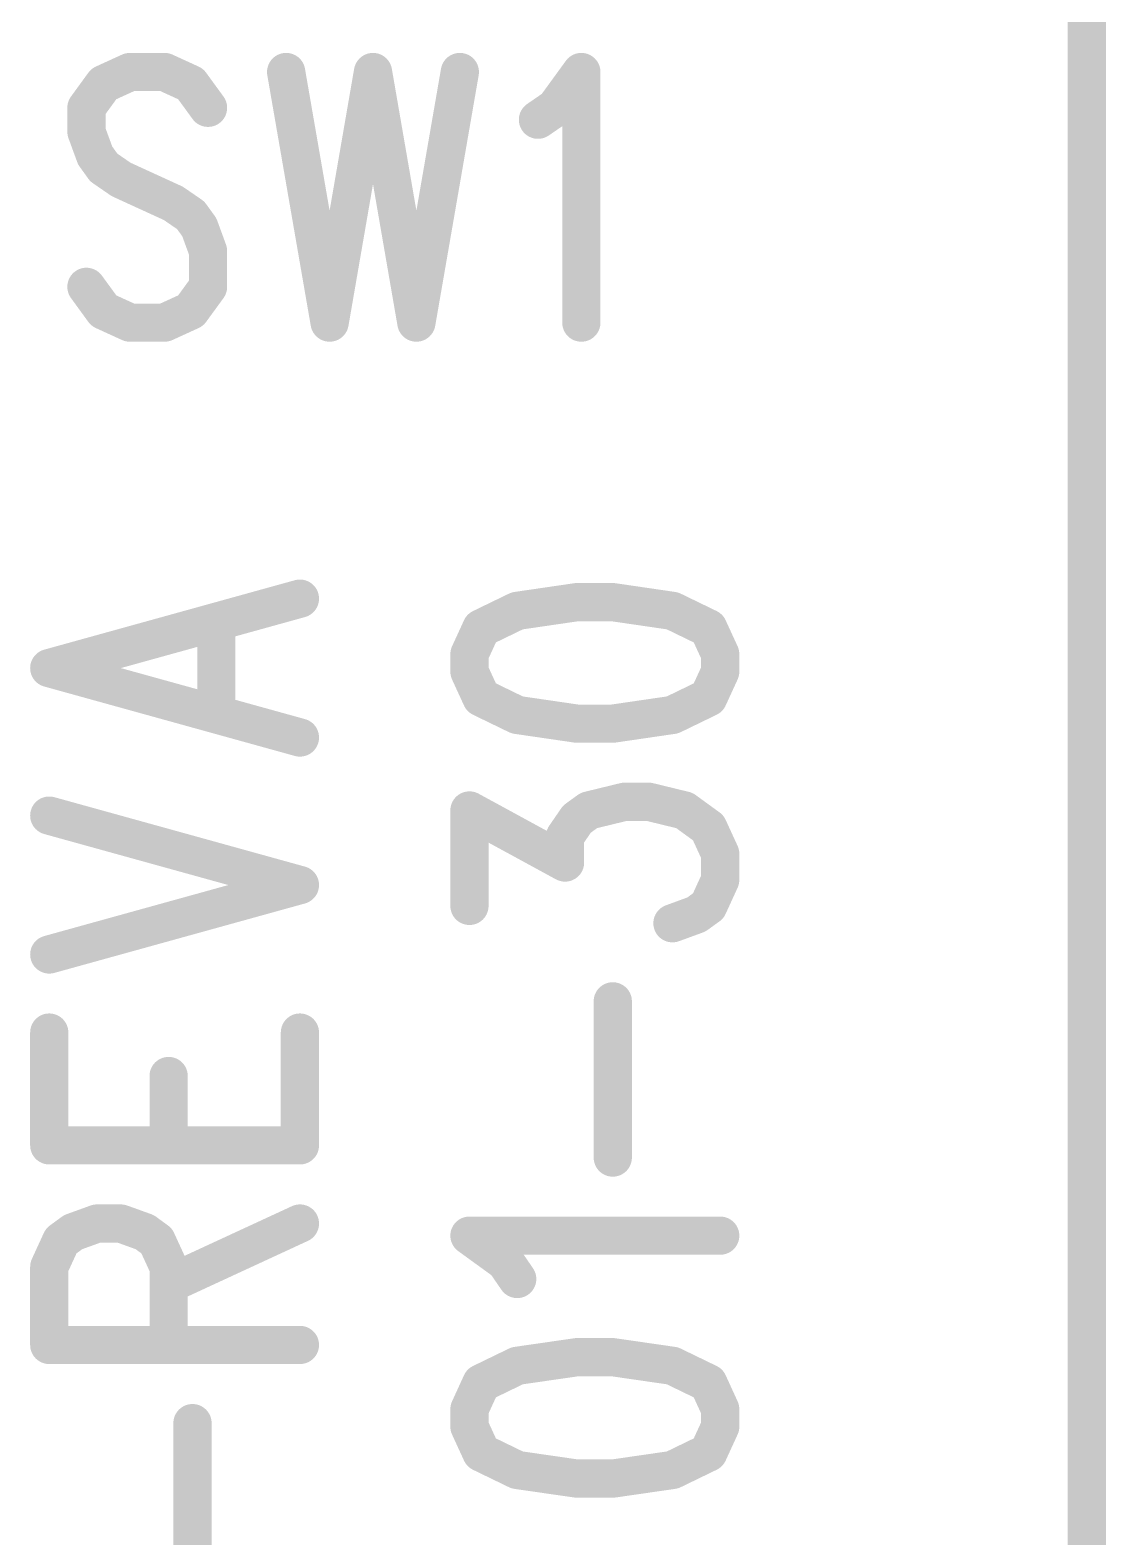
# Model space of a CAD drawing. Extents: x 99.9 to 127.4, y 95.7 to 155.
# Drawn here: x 123.234 to 126.05, y 104.554 to 108.5 of the extents above; entities that cross this region are included whole.
import ezdxf

# ---------------------------------------------------------------- set-up
doc = ezdxf.new("R2010")
doc.units = 0
doc.layers.get('0').update_dxf_attribs({"linetype": 'CONTINUOUS'})
doc.layers.add('MASK-TOP_PHO', color=3, linetype='CONTINUOUS')
doc.layers.add('SILK-TOP_PHO', color=14, linetype='CONTINUOUS')

# ---------------------------------------------------------------- blocks, each defined once
blk = doc.blocks.new('ROUND_1')
at = {"const_width": 0.050038}
blk.add_lwpolyline([(-0.025018, 0, 1), (0.025018, 0, 1)], format="xyb", close=True, dxfattribs=at)

msp = doc.modelspace()

# ---------------------------------------------------------------- linework, layer by layer
at = {"layer": 'MASK-TOP_PHO', "const_width": 0.100076}
msp.add_lwpolyline([(126.000002, 102.00005), (126.000002, 152.999948)], dxfattribs=at)
at = {"layer": 'SILK-TOP_PHO', "const_width": 0.100076}
for points in [[(126.000002, 102.00005), (126.000002, 152.999948)], [(123.495562, 108.39069), (123.427236, 108.359448)], [(123.58624, 108.39069), (123.495562, 108.39069)], [(123.654566, 108.359448), (123.58624, 108.39069)], [(123.904502, 108.39069), (124.018294, 107.734354)], [(124.131832, 108.39069), (124.018294, 107.734354)], [(124.131832, 108.39069), (124.24537, 107.734354)], [(124.359162, 108.39069), (124.24537, 107.734354)], [(124.609098, 108.296964), (124.67717, 108.39069)], [(124.67717, 108.39069), (124.67717, 107.734354)], [(123.427236, 108.359448), (123.38177, 108.296964)], [(123.700032, 108.296964), (123.654566, 108.359448)], [(123.38177, 108.296964), (123.38177, 108.23448)], [(124.563632, 108.265722), (124.609098, 108.296964)], [(123.38177, 108.23448), (123.40463, 108.171996)], [(123.40463, 108.171996), (123.427236, 108.1405)], [(123.427236, 108.1405), (123.472702, 108.109258)], [(123.472702, 108.109258), (123.6091, 108.046774)], [(123.6091, 108.046774), (123.654566, 108.015532)], [(123.654566, 108.015532), (123.677172, 107.98429)], [(123.677172, 107.98429), (123.700032, 107.921806)], [(123.700032, 107.921806), (123.700032, 107.82808)], [(123.427236, 107.765596), (123.38177, 107.82808)], [(123.700032, 107.82808), (123.654566, 107.765596)], [(123.495562, 107.734354), (123.427236, 107.765596)], [(123.654566, 107.765596), (123.58624, 107.734354)], [(123.58624, 107.734354), (123.495562, 107.734354)], [(123.284488, 106.829606), (123.94057, 107.01147)], [(124.509276, 106.979466), (124.41555, 106.934)], [(124.66574, 107.002326), (124.509276, 106.979466)], [(124.759466, 107.002326), (124.66574, 107.002326)], [(124.915676, 106.979466), (124.759466, 107.002326)], [(125.009402, 106.934), (124.915676, 106.979466)], [(123.721876, 106.715814), (123.721876, 106.943144)], [(124.41555, 106.934), (124.384308, 106.865928)], [(125.040644, 106.865928), (125.009402, 106.934)], [(124.384308, 106.865928), (124.384308, 106.820462)], [(125.040644, 106.820462), (125.040644, 106.865928)], [(123.284488, 106.829606), (123.94057, 106.647742)], [(124.384308, 106.820462), (124.41555, 106.75239)], [(125.009402, 106.75239), (125.040644, 106.820462)], [(124.41555, 106.75239), (124.509276, 106.706924)], [(124.915676, 106.706924), (125.009402, 106.75239)], [(124.509276, 106.706924), (124.66574, 106.684064)], [(124.759466, 106.684064), (124.915676, 106.706924)], [(124.66574, 106.684064), (124.759466, 106.684064)], [(124.384308, 106.206798), (124.384308, 106.456734)], [(124.384308, 106.456734), (124.634498, 106.320336)], [(124.66574, 106.434128), (124.696982, 106.456734)], [(124.696982, 106.456734), (124.790708, 106.479594)], [(124.790708, 106.479594), (124.853192, 106.479594)], [(124.853192, 106.479594), (124.946918, 106.456734)], [(124.946918, 106.456734), (125.009402, 106.411268)], [(123.284488, 106.443272), (123.94057, 106.261408)], [(124.634498, 106.388662), (124.66574, 106.434128)], [(124.634498, 106.320336), (124.634498, 106.388662)], [(125.009402, 106.411268), (125.040644, 106.343196)], [(125.040644, 106.343196), (125.040644, 106.275124)], [(123.284488, 106.079544), (123.94057, 106.261408)], [(125.040644, 106.275124), (125.009402, 106.206798)], [(124.97816, 106.184192), (124.915676, 106.161332)], [(125.009402, 106.206798), (124.97816, 106.184192)], [(124.759466, 105.547668), (124.759466, 105.956862)], [(123.284488, 105.579672), (123.284488, 105.875074)], [(123.94057, 105.579672), (123.94057, 105.875074)], [(123.596908, 105.579672), (123.596908, 105.761282)], [(123.284488, 105.579672), (123.94057, 105.579672)], [(123.31573, 105.329482), (123.346972, 105.352342)], [(123.346972, 105.352342), (123.409456, 105.374948)], [(123.409456, 105.374948), (123.47194, 105.374948)], [(123.47194, 105.374948), (123.534424, 105.352342)], [(123.534424, 105.352342), (123.565666, 105.329482)], [(123.596908, 105.215944), (123.94057, 105.374948)], [(123.284488, 105.26141), (123.31573, 105.329482)], [(123.565666, 105.329482), (123.596908, 105.26141)], [(124.478034, 105.275126), (124.384308, 105.343198)], [(124.384308, 105.343198), (125.040644, 105.343198)], [(124.509276, 105.22966), (124.478034, 105.275126)], [(123.284488, 105.05694), (123.284488, 105.26141)], [(123.596908, 105.26141), (123.596908, 105.05694)], [(123.284488, 105.05694), (123.94057, 105.05694)], [(124.509276, 105.00233), (124.41555, 104.956864)], [(124.66574, 105.024936), (124.509276, 105.00233)], [(124.759466, 105.024936), (124.66574, 105.024936)], [(124.915676, 105.00233), (124.759466, 105.024936)], [(125.009402, 104.956864), (124.915676, 105.00233)], [(124.41555, 104.956864), (124.384308, 104.888538)], [(125.040644, 104.888538), (125.009402, 104.956864)], [(124.384308, 104.888538), (124.384308, 104.843072)], [(125.040644, 104.843072), (125.040644, 104.888538)], [(123.659392, 104.443276), (123.659392, 104.852216)], [(124.384308, 104.843072), (124.41555, 104.775)], [(125.009402, 104.775), (125.040644, 104.843072)], [(124.41555, 104.775), (124.509276, 104.729534)], [(124.915676, 104.729534), (125.009402, 104.775)], [(124.509276, 104.729534), (124.66574, 104.706928)], [(124.759466, 104.706928), (124.915676, 104.729534)], [(124.66574, 104.706928), (124.759466, 104.706928)]]:
    msp.add_lwpolyline(points, dxfattribs=at)

# ---------------------------------------------------------------- block references
at = {"layer": 'SILK-TOP_PHO'}
for p in [(123.495562, 108.39069), (123.58624, 108.39069), (123.904502, 108.39069), (124.131832, 108.39069), (124.131832, 108.39069), (124.359162, 108.39069), (124.67717, 108.39069), (123.427236, 108.359448), (123.654566, 108.359448), (123.38177, 108.296964), (123.700032, 108.296964), (124.609098, 108.296964), (123.38177, 108.23448), (124.563632, 108.265722), (123.40463, 108.171996), (123.427236, 108.1405), (123.472702, 108.109258), (123.6091, 108.046774), (123.654566, 108.015532), (123.677172, 107.98429), (123.700032, 107.921806), (123.38177, 107.82808), (123.700032, 107.82808), (123.427236, 107.765596), (123.654566, 107.765596), (123.495562, 107.734354), (123.58624, 107.734354), (124.018294, 107.734354), (124.018294, 107.734354), (124.24537, 107.734354), (124.24537, 107.734354), (124.67717, 107.734354), (123.94057, 107.01147), (124.509276, 106.979466), (124.66574, 107.002326), (124.759466, 107.002326), (124.915676, 106.979466), (123.721876, 106.943144), (124.41555, 106.934), (125.009402, 106.934), (124.384308, 106.865928), (125.040644, 106.865928), (123.284488, 106.829606), (123.284488, 106.829606), (124.384308, 106.820462), (124.384308, 106.820462), (125.040644, 106.820462), (124.41555, 106.75239), (125.009402, 106.75239), (123.721876, 106.715814), (124.509276, 106.706924), (124.915676, 106.706924), (124.66574, 106.684064), (124.759466, 106.684064), (123.94057, 106.647742), (124.384308, 106.456734), (124.696982, 106.456734), (124.790708, 106.479594), (124.853192, 106.479594), (124.946918, 106.456734), (123.284488, 106.443272), (124.66574, 106.434128), (124.634498, 106.388662), (125.009402, 106.411268), (125.040644, 106.343196), (124.634498, 106.320336), (123.94057, 106.261408), (123.94057, 106.261408), (125.040644, 106.275124), (124.384308, 106.206798), (124.97816, 106.184192), (125.009402, 106.206798), (124.915676, 106.161332), (123.284488, 106.079544), (124.759466, 105.956862), (123.284488, 105.875074), (123.94057, 105.875074), (123.596908, 105.761282), (123.284488, 105.579672), (123.284488, 105.579672), (123.596908, 105.579672), (123.94057, 105.579672), (123.94057, 105.579672), (124.759466, 105.547668), (123.346972, 105.352342), (123.409456, 105.374948), (123.47194, 105.374948), (123.534424, 105.352342), (123.94057, 105.374948), (123.31573, 105.329482), (123.565666, 105.329482), (124.384308, 105.343198), (125.040644, 105.343198), (124.478034, 105.275126), (123.284488, 105.26141), (123.596908, 105.26141), (123.596908, 105.215944), (124.509276, 105.22966), (123.284488, 105.05694), (123.284488, 105.05694), (123.596908, 105.05694), (123.94057, 105.05694), (124.509276, 105.00233), (124.66574, 105.024936), (124.759466, 105.024936), (124.915676, 105.00233), (124.41555, 104.956864), (125.009402, 104.956864), (124.384308, 104.888538), (125.040644, 104.888538), (123.659392, 104.852216), (124.384308, 104.843072), (124.384308, 104.843072), (125.040644, 104.843072), (124.41555, 104.775), (125.009402, 104.775), (124.509276, 104.729534), (124.915676, 104.729534), (124.66574, 104.706928), (124.759466, 104.706928)]:
    msp.add_blockref('ROUND_1', p, dxfattribs=at)

doc.saveas('drawing.dxf')
